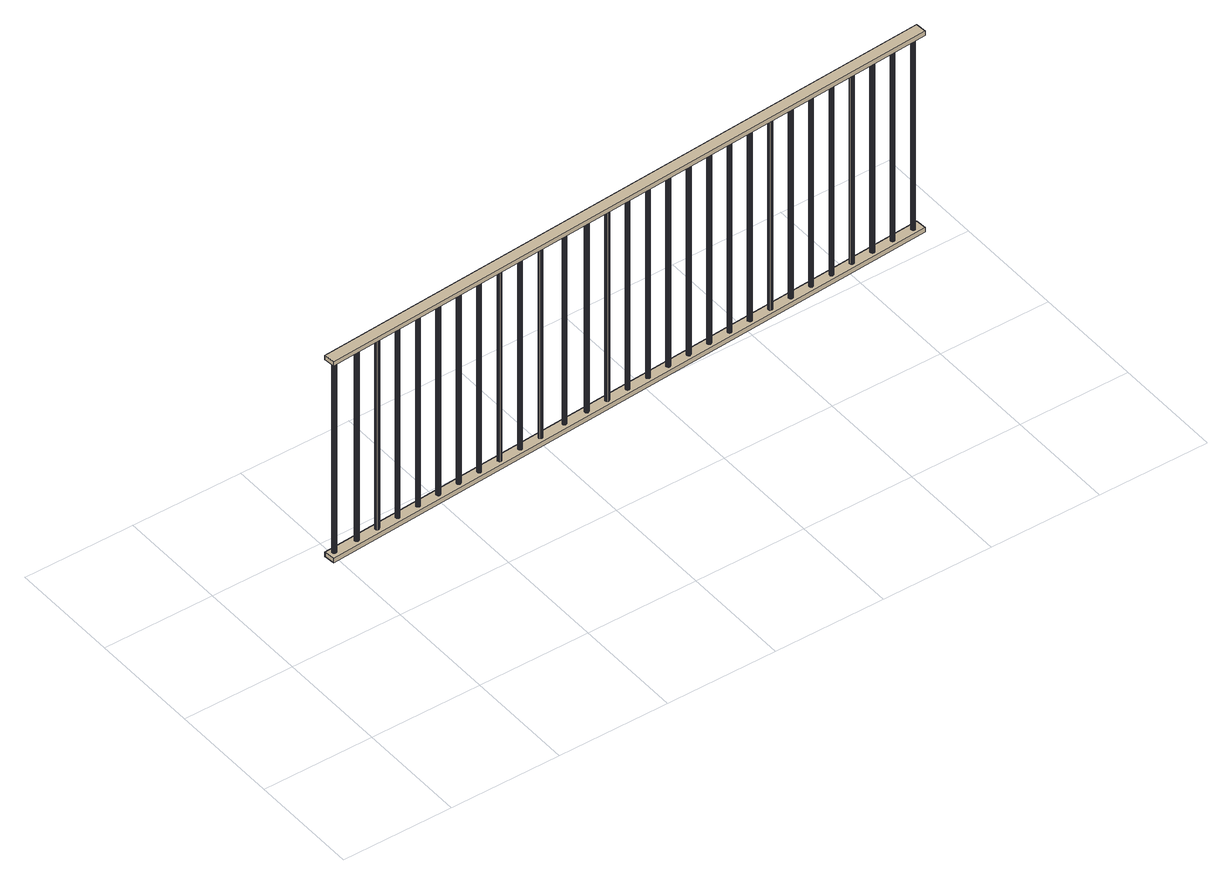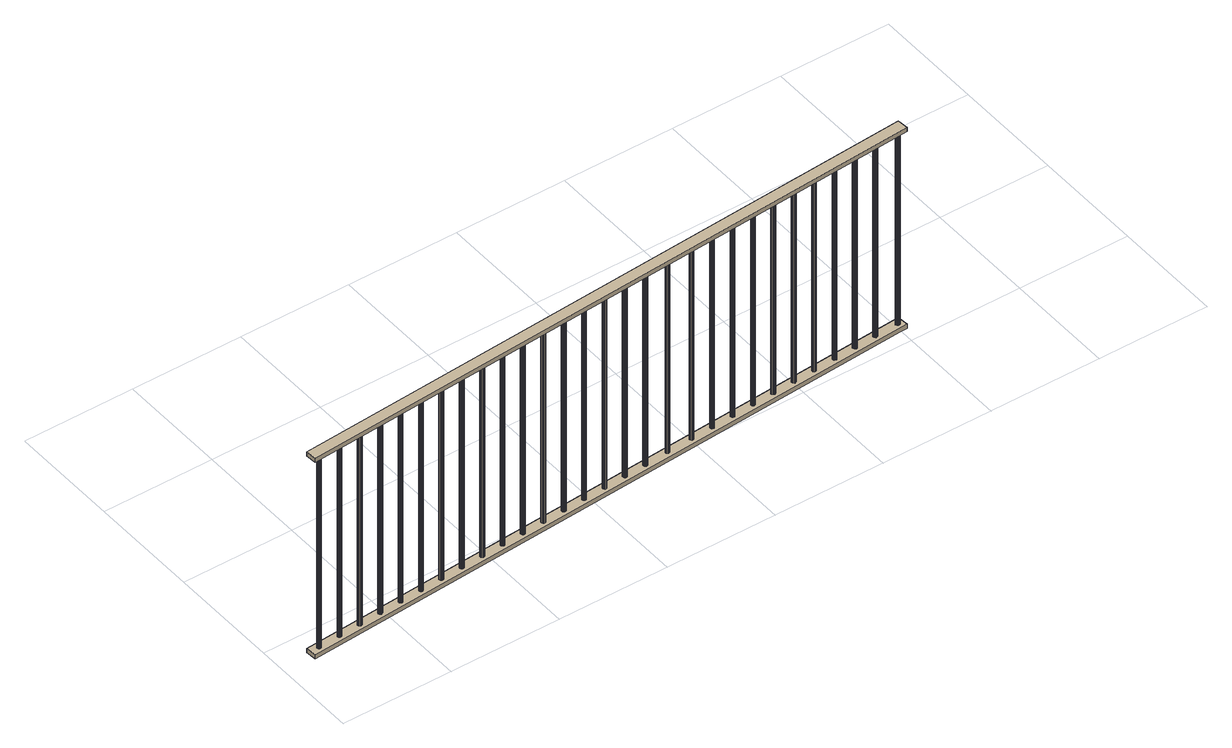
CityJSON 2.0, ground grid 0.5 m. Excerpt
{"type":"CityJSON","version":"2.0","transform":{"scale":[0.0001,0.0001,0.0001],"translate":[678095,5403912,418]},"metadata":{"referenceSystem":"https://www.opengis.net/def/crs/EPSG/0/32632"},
"CityObjects":{
"building1":{"type":"Building","attributes":{"name":"building","DataAvailable":"Sufficient","opendrive_dynamic":"false","opendrive_name":"building","opendrive_orientation":"none","opendrive_type":"BUILDING","measuredHeight":14.51},"children":["building1-1"]},
"building1-1":{"type":"BuildingInstallation","attributes":{"@cityeditor:layer":"WallSurface.LoD3","relationToConstruction":"outside"},"parents":["building1"],"geometry":[{"type":"MultiSurface","lod":"3","boundaries":[[[0,1,2,3]],[[4,5,6,7]],[[8,9,10,11]],[[12,13,14,15]],[[16,17,18,19]],[[20,21,22,23]],[[24,25,26,27]],[[28,16,19,29]],[[30,31,32,33]],[[21,34,35,22]],[[36,20,23,37]],[[38,39,40,41]],[[42,43,44,45]],[[46,47,48,49]],[[50,51,52,53]],[[31,54,55,32]],[[54,36,37,55]],[[56,57,58,59]],[[60,4,7,61]],[[62,63,64,65]],[[66,56,59,67]],[[68,66,67,69]],[[70,71,72,73]],[[74,75,76,77]],[[71,78,79,72]],[[80,81,82,83]],[[75,84,85,76]],[[86,87,88,89]],[[90,91,92,93]],[[94,95,96,97]],[[98,99,100,101]],[[95,86,89,96]],[[102,103,104,105]],[[99,106,107,100]],[[108,109,110,111]],[[112,94,97,113]],[[114,80,83,115]],[[81,108,111,82]],[[116,117,118,119]],[[78,120,121,79]],[[122,90,93,123]],[[103,124,125,104]],[[109,126,127,110]],[[128,129,130,131]],[[106,114,115,107]],[[132,133,134,135]],[[136,137,138,139]],[[84,136,139,85]],[[87,140,141,88]],[[142,143,144,145]],[[117,98,101,118]],[[120,74,77,121]],[[146,147,148,149]],[[150,112,113,151]],[[152,153,154,155]],[[91,156,157,92]],[[156,150,151,157]],[[158,159,160,161]],[[162,163,164,165,166]],[[167,168,169,170]],[[171,172,173,174]],[[153,175,176,154]],[[177,146,149,178]],[[56,57,179,180,181,182,183,184,185,186,30,31,54,36,20,21,34,187,28,16,17,188,68,66]],[[63,189,190,64]],[[143,191,192,144]],[[193,194,195,196]],[[126,197,198,127]],[[199,200,201,202]],[[203,204,205,206]],[[207,208,209,210]],[[172,142,145,173]],[[211,212,213,214]],[[197,215,216,198]],[[17,188,217,18]],[[218,219,220,221]],[[133,177,178,134]],[[215,193,196,216]],[[129,8,11,130]],[[200,132,135,201]],[[222,223,224,225]],[[226,227,228,229]],[[223,230,231,224]],[[232,233,234,235]],[[236,237,238,239]],[[230,240,241,231]],[[242,243,244,245]],[[246,247,248,249]],[[250,251,252,253]],[[254,222,225,255]],[[256,257,258,259]],[[247,260,261,248]],[[262,263,264,265]],[[266,267,268,269,270,250,251,271,272,273,274,275,276,277,278,279,280,281,282,283,284,285,286,287]],[[288,289,290,291]],[[292,293,294,295]],[[296,297,298,299]],[[300,256,259,301]],[[289,292,295,290]],[[302,303,304,305]],[[222,223,230,240,236,237,306,246,247,260,167,168,307,308,309,310,311,312,313,314,315,262,263,254]],[[316,317,318,319]],[[320,321,322,323]],[[324,325,326,327]],[[328,229,228,329,330,331,332,333,235,234,334,335,336,337,338,339,340,341,342,343,344,345,346,347]],[[275,276,348,349]],[[350,226,229,328,351]],[[352,353,354,355]],[[243,324,327,244]],[[317,320,323,318]],[[356,316,319,357]],[[321,358,359,322]],[[360,361,330,329]],[[362,363,341,340]],[[364,365,346,345]],[[358,366,367,359]],[[260,167,170,261]],[[368,369,343,342]],[[370,371,372,373]],[[374,375,376,377]],[[297,378,379,298]],[[380,381,382,336,335]],[[383,384,385,386]],[[369,387,344,343]],[[388,362,340,339]],[[389,383,386,390]],[[391,392,393,394]],[[395,396,397,398]],[[399,356,357,400]],[[384,401,402,385]],[[403,399,400,404]],[[308,309,405,406]],[[312,313,407,408]],[[307,308,406,409]],[[311,312,408,410]],[[392,411,412,393]],[[387,364,345,344]],[[413,370,373,414]],[[168,307,409,169]],[[415,403,404,416]],[[417,418,419,420]],[[421,422,423,424]],[[363,368,342,341]],[[425,426,427,428]],[[378,429,430,379]],[[315,262,265,431]],[[361,432,331,330]],[[433,434,435,436,437,438,439,440,441,442,443,444,445,446,447,448,449,450,451,452,453,454,455,456]],[[432,457,332,331]],[[237,306,458,238]],[[459,350,351,328,347]],[[457,460,333,332]],[[461,462,449,448]],[[257,288,291,258]],[[463,296,299,464]],[[263,254,255,264]],[[465,466,467,468]],[[366,389,390,367]],[[227,360,329,228]],[[309,310,469,405]],[[325,300,301,326]],[[381,470,337,336,382]],[[401,395,398,402]],[[471,472,473,474]],[[406,409,169,170,261,248,249,458,238,239,241,231,224,225,255,264,265,431,475,407,408,410,469,405]],[[427,428,372,373,414,412,393,394,397,398,402,385,386,390,367,359,322,323,318,319,357,400,404,416]],[[303,463,464,304]],[[429,242,245,430]],[[353,302,305,354]],[[476,477,478,479]],[[426,415,416,427]],[[411,413,414,412]],[[375,352,355,376]],[[396,391,394,397]],[[371,425,428,372]],[[273,274,480,481]],[[482,483,484,485,486,487,488,489,490,491,492,493,494,495,496,461,462,497,498,499,500,501,502,503]],[[420,504,505,506,507,508,423,424,509,510,511,512,513,514,515,516,517,518,519,520,521,467,468,419]],[[522,348,349,480,481,523,524,252,253,525,526,527,528,529,530,531,532,533,534,535,536,537,538,539]],[[291,258,259,301,326,327,244,245,430,379,298,299,464,304,305,354,355,376,377,478,479,294,295,290]],[[164,159,158,162,163]],[[124,122,123,125]],[[137,540,541,138]],[[51,542,543,52]],[[542,544,545,543]],[[546,547,548,549]],[[5,550,551,6]],[[552,553,554,555]],[[556,38,41,557]],[[47,546,549,48]],[[544,0,3,545]],[[25,558,559,26]],[[208,560,561,209]],[[562,563,564,565,566,567,568,569,570,571,572,573,574,575,576,577,578,579,580,581,582,583,584,585]],[[191,211,214,192]],[[43,60,61,44]],[[9,152,155,10]],[[586,587,588,589]],[[189,171,174,190]],[[558,42,45,559]],[[204,62,65,205]],[[590,591,592,593]],[[560,552,555,561]],[[594,595,596,597]],[[1,556,557,2]],[[553,203,206,554]],[[175,207,210,176]],[[550,50,53,551]],[[578,579,598,599]],[[564,565,600,601]],[[602,603,604,605]],[[577,578,599,606]],[[585,562,607,608]],[[609,610,611,612]],[[613,614,615,616]],[[582,583,617,618]],[[610,619,620,611]],[[621,594,597,622]],[[623,624,625,626]],[[627,628,629,630]],[[631,632,633,634]],[[632,635,636,633]],[[637,638,639,640]],[[562,563,641,607]],[[108,109,126,197,215,193,194,199,200,132,133,177,146,147,218,219,116,117,98,99,106,114,80,81]],[[642,643,644,645]],[[646,637,640,647]],[[648,649,650,651]],[[652,646,647,653]],[[571,572,654,655]],[[624,631,634,625]],[[656,657,658,659]],[[576,577,606,660]],[[649,652,653,650]],[[567,568,661,662]],[[584,585,608,663]],[[572,573,664,654]],[[573,574,665,664]],[[570,571,655,666]],[[628,667,668,629]],[[669,670,671,672]],[[581,582,618,673]],[[579,580,674,598]],[[580,581,673,674]],[[566,567,662,675]],[[583,584,663,617]],[[565,566,675,600]],[[667,676,677,668]],[[569,570,666,678]],[[574,575,679,665]],[[563,564,601,641]],[[568,569,678,661]],[[544,0,1,556,38,39,46,47,546,547,12,13,24,25,558,42,43,60,4,5,550,50,51,542]],[[638,680,681,639]],[[575,576,660,679]],[[682,683,684,685]],[[686,687,688,689]],[[186,30,33,690]],[[39,46,49,40]],[[691,692,693,694]],[[695,696,697,698]],[[699,586,589,700]],[[701,702,703,704]],[[13,24,27,14]],[[179,180,705,706]],[[707,708,709,710]],[[711,712,713,714]],[[715,716,717,718]],[[712,695,698,713]],[[181,182,719,720]],[[183,184,721,722]],[[683,723,724,684]],[[725,686,689,726]],[[702,699,700,703]],[[727,728,729,730]],[[185,186,690,731]],[[649,652,646,637,638,680,627,628,667,676,642,643,732,733,734,602,603,735,609,610,619,656,657,648]],[[723,736,737,724]],[[180,181,720,705]],[[696,691,694,697]],[[738,669,672,739]],[[739,672,671,740,741,742,743,626,625,634,633,636,744,622,597,596,745,746,747,748,749,750,616,615]],[[751,752,753,754]],[[635,755,744,636]],[[756,757,748,747]],[[758,711,714,759]],[[757,760,749,748]],[[692,761,762,693]],[[591,763,764,592]],[[765,766,767,768]],[[769,770,746,745]],[[771,772,773,774]],[[595,769,745,596]],[[775,758,759,776]],[[777,771,774,778]],[[772,779,780,773]],[[781,613,616,750]],[[782,783,784,785]],[[716,786,787,717]],[[788,789,741,740]],[[676,642,645,677]],[[733,734,790,791]],[[670,788,740,671]],[[792,623,626,743]],[[793,792,743,742]],[[783,794,795,784]],[[619,656,659,620]],[[734,602,605,790]],[[732,733,791,796]],[[643,732,796,644]],[[680,627,630,681]],[[789,793,742,741]],[[760,781,750,749]],[[797,765,768,798]],[[799,775,776,800]],[[735,609,612,801]],[[603,735,801,604]],[[657,648,651,658]],[[540,102,105,541]],[[219,116,119,220]],[[209,561,555,554,206,205,65,64,190,174,173,145,144,192,214,213,131,130,11,10,155,154,176,210]],[[147,218,221,148]],[[212,128,131,213]],[[194,199,202,195]],[[140,70,73,141]],[[802,803,804,805]],[[804,805,471,474]],[[614,738,739,615]],[[770,756,747,746]],[[761,777,778,762]],[[806,807,808,809]],[[786,810,811,787]],[[188,68,69,217]],[[187,28,29,812]],[[184,185,731,721]],[[687,701,704,688]],[[813,715,718,814]],[[547,12,15,548]],[[810,682,685,811]],[[736,725,726,737]],[[708,727,730,709]],[[728,813,814,729]],[[208,560,552,553,203,204,62,63,189,171,172,142,143,191,211,212,128,129,8,9,152,153,175,207]],[[57,179,706,58]],[[587,590,593,588]],[[182,183,722,719]],[[34,187,812,35]],[[779,751,754,780]],[[752,782,785,753]],[[794,797,798,795]],[[755,621,622,744]],[[763,707,710,764]],[[766,806,809,767]],[[807,799,800,808]],[[815,816,817,818]],[[819,820,821,822]],[[823,824,825,826]],[[827,828,829,830]],[[831,832,833,834]],[[832,835,836,833]],[[837,838,839,840]],[[841,842,843,844]],[[828,845,846,829]],[[838,847,848,839]],[[849,827,830,850]],[[851,852,853,854]],[[855,856,857,858]],[[847,859,860,848]],[[852,861,862,853]],[[861,863,864,862]],[[824,865,866,825]],[[867,849,850,868]],[[869,851,854,870]],[[842,815,818,843]],[[863,871,872,864]],[[873,874,875,876]],[[816,855,858,817]],[[820,841,844,821]],[[877,878,879,880]],[[881,837,840,882]],[[883,873,876,884]],[[885,886,887,888]],[[889,890,891,892]],[[893,894,895,896,897,898,899,900,901,902,903,904,905,906,907,880,879,908,909,910,911,912,913,914]],[[915,916,912,911]],[[878,917,908,879]],[[859,831,834,860]],[[918,867,868,919]],[[845,881,882,846]],[[920,889,892,921]],[[865,869,870,866]],[[874,823,826,875]],[[922,819,822,923]],[[835,922,923,836]],[[856,924,925,857]],[[924,918,919,925]],[[158,162,166,161]],[[160,159,164,165]],[[166,161,160,165]],[[926,927,905,904]],[[928,929,930,931]],[[886,932,933,887]],[[934,935,898,897]],[[916,936,913,912]],[[937,938,903,902]],[[939,940,901,900]],[[941,942,943,944,945,946,947,948,949,950,951,952,953,954,955,956,957,958,959,960,961,962,963,964]],[[965,966,893,914]],[[967,920,921,968]],[[927,969,906,905]],[[871,970,971,872]],[[972,885,888,973]],[[890,883,884,891]],[[938,926,904,903]],[[974,877,880,907]],[[929,967,968,930]],[[917,975,909,908]],[[932,928,931,933]],[[976,972,973,977]],[[970,976,977,971]],[[961,962,978,979]],[[941,942,980,981]],[[956,957,982,983]],[[984,985,986,987]],[[988,989,990,991]],[[992,993,994,995]],[[953,954,996,997]],[[960,961,979,998]],[[955,956,983,999]],[[952,953,997,1000]],[[1001,1002,1003,1004]],[[1005,1006,1007,1008]],[[975,1009,910,909]],[[1010,1011,1012,1013]],[[951,952,1000,1014]],[[1015,1016,1017,1018]],[[959,960,998,1019]],[[954,955,999,996]],[[1020,1021,1022,1023]],[[963,964,1024,1025]],[[964,941,981,1024]],[[1026,1005,1008,1027]],[[1028,939,900,899]],[[1029,1030,1031,1032,1033,1034,1035,1036,1037,1038,1039,1040,1041,1042,1043,1044,1045,1046,1047,1048,1049,1050,1051,1052]],[[1006,1053,1054,1007]],[[993,1055,1056,994]],[[1002,1057,1058,1003]],[[1059,984,987,1060]],[[1057,1061,1062,1058]],[[969,974,907,906]],[[1055,1063,1064,1056]],[[1063,988,991,1064]],[[1021,1026,1027,1022]],[[1016,1065,1066,1017]],[[1067,1068,896,895]],[[1009,915,911,910]],[[966,1069,894,893]],[[1070,1071,1072,1073,1074,1075,1076,1077,1078,1079,1080,1081,1082,1083,1084,1085,1086,1087,1088,1089,1090,1091,1092,1093]],[[989,1059,1060,990]],[[940,937,902,901]],[[1068,934,897,896]],[[935,1028,899,898]],[[1069,1067,895,894]],[[936,965,914,913]],[[1065,1020,1023,1066]],[[1053,992,995,1054]],[[1094,1095,1096,1097]],[[1098,1099,1100,1101]],[[1102,1103,1104,1105]],[[1037,1038,1106,1107]],[[1034,1035,1108,1109]],[[1110,1111,1112,1113]],[[1114,1115,1116,1117]],[[1040,1041,1118,1119]],[[1042,1043,1120,1121]],[[1099,1102,1105,1100]],[[1122,1123,1124,1125]],[[1126,1122,1125,1127]],[[1052,1029,1128,1129]],[[1130,1131,1132,1133]],[[1134,1135,1136,1137]],[[1032,1033,1138,1139]],[[946,947,1140,1141]],[[1142,1143,1144,1145]],[[1146,1147,1148,1149]],[[1041,1042,1121,1118]],[[1061,1010,1013,1062]],[[966,1069,1067,1068,934,935,1028,939,940,937,938,926,927,969,974,877,878,917,975,1009,915,916,936,965]],[[962,963,1025,978]],[[1135,1150,1151,1136]],[[942,943,1152,980]],[[958,959,1019,1153]],[[957,958,1153,982]],[[1154,1155,1156,1157]],[[948,949,1158,1159]],[[1160,1161,1162,1163]],[[950,951,1014,1164]],[[1011,1015,1018,1012]],[[947,948,1159,1140]],[[944,945,1165,1166]],[[1167,1168,1169,1170,1171,1172,1173,1174,1175,1176,1177,1178,1179,1180,1181,1182,1183,1184,1185,1186,1187,1188,1189,1190]],[[985,1001,1004,986]],[[1191,1160,1163,1192]],[[949,950,1164,1158]],[[943,944,1166,1152]],[[1123,1193,1194,1124]],[[1047,1048,1195,1196]],[[1197,1191,1192,1198]],[[1111,1142,1145,1112]],[[1155,1199,1200,1156]],[[1049,1050,1201,1202]],[[1150,1197,1198,1151]],[[945,946,1141,1165]],[[1046,1047,1196,1203]],[[1161,1204,1205,1162]],[[1199,1206,1207,1200]],[[1143,1126,1127,1144]],[[1204,1154,1157,1205]],[[1050,1051,1208,1201]],[[1048,1049,1202,1195]],[[1206,1098,1101,1207]],[[1193,1134,1137,1194]],[[1103,1110,1113,1104]],[[1035,1036,1209,1108]],[[1147,1210,1211,1148]],[[1051,1052,1129,1208]],[[1210,1212,1213,1211]],[[1039,1040,1119,1214]],[[1033,1034,1109,1138]],[[1029,1030,1215,1128]],[[1216,1114,1117,1217]],[[1031,1032,1139,1218]],[[1095,1219,1220,1096]],[[1221,1222,1223,1224]],[[1044,1045,1225,1226]],[[1131,1227,1228,1132]],[[1132,1228,1229,1230,1231,1232,1233,1234,1235,1236,1237,1217,1117,1116,1097,1096,1220,1149,1148,1211,1213,1224,1223,1133]],[[1219,1146,1149,1220]],[[1045,1046,1203,1225]],[[1030,1031,1218,1215]],[[1043,1044,1226,1120]],[[1038,1039,1214,1106]],[[1178,1179,1238,1239]],[[1240,1241,1232,1231]],[[1180,1181,1242,1243]],[[1176,1177,1244,1245]],[[1241,1246,1233,1232]],[[1247,1248,1230,1229]],[[1179,1180,1243,1238]],[[1246,1249,1234,1233]],[[1248,1240,1231,1230]],[[1184,1185,1250,1251]],[[1212,1221,1224,1213]],[[1172,1173,1252,1253]],[[1183,1184,1251,1254]],[[1036,1037,1107,1209]],[[1187,1188,1255,1256]],[[1189,1190,1257,1258]],[[1181,1182,1259,1242]],[[1260,1261,1237,1236]],[[1186,1187,1256,1262]],[[1182,1183,1254,1259]],[[1115,1094,1097,1116]],[[1185,1186,1262,1250]],[[1190,1167,1263,1257]],[[1261,1216,1217,1237]],[[1222,1130,1133,1223]],[[1085,1086,1264,1265]],[[1173,1174,1266,1252]],[[1249,1267,1235,1234]],[[1090,1091,1268,1269]],[[1079,1080,1270,1271]],[[1170,1171,1272,1273]],[[1177,1178,1239,1244]],[[1093,1070,1274,1275]],[[1070,1071,1276,1274]],[[861,863,871,970,976,972,885,886,932,928,929,967,920,889,890,883,873,874,823,824,865,869,851,852]],[[1169,1170,1273,1277]],[[1168,1169,1277,1278]],[[1188,1189,1258,1255]],[[1267,1260,1236,1235]],[[1086,1087,1279,1264]],[[1072,1073,1280,1281]],[[1227,1247,1229,1228]],[[1167,1168,1278,1263]],[[1089,1090,1269,1282]],[[1081,1082,1283,1284]],[[1088,1089,1282,1285]],[[1087,1088,1285,1279]],[[1174,1175,1286,1266]],[[1084,1085,1265,1287]],[[1092,1093,1275,1288]],[[1078,1079,1271,1289]],[[1075,1076,1290,1291]],[[1080,1081,1284,1270]],[[1171,1172,1253,1272]],[[1074,1075,1291,1292]],[[1091,1092,1288,1268]],[[1082,1083,1293,1283]],[[1175,1176,1245,1286]],[[1083,1084,1287,1293]],[[1076,1077,1294,1290]],[[1073,1074,1292,1280]],[[1077,1078,1289,1294]],[[1063,988,989,1059,984,985,1001,1002,1057,1061,1010,1011,1015,1016,1065,1020,1021,1026,1005,1006,1053,992,993,1055]],[[1071,1072,1281,1276]],[[313,314,475,407]],[[310,311,410,469]],[[314,315,431,475]],[[470,1295,338,337]],[[365,459,347,346]],[[460,232,235,333]],[[233,1296,334,234]],[[1296,380,335,334]],[[306,246,249,458]],[[282,283,534,535]],[[270,250,253,525]],[[267,268,527,528]],[[498,499,452,451]],[[276,277,522,348]],[[279,280,537,538]],[[251,271,524,252]],[[285,286,531,532]],[[274,275,349,480]],[[803,473,474,804]],[[389,383,384,401,395,396,391,392,411,413,370,371,425,426,415,403,399,356,316,317,320,321,358,366]],[[1297,1298,515,516]],[[1299,1300,513,514]],[[1301,1297,516,517]],[[281,282,535,536]],[[488,489,440,439]],[[1302,1303,518,519]],[[1304,1302,519,520]],[[466,1305,521,467]],[[1300,1306,512,513]],[[1298,1299,514,515]],[[1305,1304,520,521]],[[1303,1301,517,518]],[[491,492,443,442]],[[500,501,454,453]],[[462,497,450,449]],[[1307,1308,506,507]],[[501,502,455,454]],[[493,494,1309,445,444]],[[1310,417,420,504]],[[486,487,438,437]],[[503,482,1311,433,456]],[[1306,1312,511,512]],[[496,461,448,447]],[[494,495,446,445,1309]],[[1313,1314,509,510]],[[497,498,451,450]],[[492,493,444,443]],[[1315,1307,507,508]],[[418,465,468,419]],[[1316,1310,504,505]],[[422,1315,508,423]],[[1314,421,424,509]],[[1312,1313,510,511]],[[1308,1316,505,506]],[[489,490,441,440]],[[271,272,523,524]],[[277,278,539,522]],[[482,483,434,433,1311]],[[495,496,447,446]],[[280,281,536,537]],[[293,476,479,294]],[[269,270,525,526]],[[266,267,528,529]],[[287,266,529,530]],[[272,273,481,523]],[[499,500,453,452]],[[286,287,530,531]],[[283,284,533,534]],[[484,485,436,435]],[[490,491,442,441]],[[268,269,526,527]],[[487,488,439,438]],[[284,285,532,533]],[[477,374,377,478]],[[1295,388,339,338]],[[502,503,456,455]],[[483,484,435,434]],[[278,279,538,539]],[[485,486,437,436]],[[240,236,239,241]],[[1299,1300,1306,1312,1313,1314,421,422,1315,1307,1308,1316,1310,417,418,465,466,1305,1304,1302,1303,1301,1297,1298]],[[802,472,471,805]],[[1317,1318,1319,1320]],[[1321,1322,1323,1324]],[[1318,1325,1326,1319]],[[1327,1321,1324,1328]],[[1329,1330,1331,1332]],[[1325,1333,1334,1326]],[[1335,1336,1337,1338]],[[1336,1317,1320,1337]],[[1339,1340,1341,1342]],[[1343,1344,1345,1346]],[[1347,1335,1338,1348]],[[1349,1350,1351,1352]],[[1353,1354,1355,1356]],[[1344,1329,1332,1345]],[[1354,1339,1342,1355]],[[1357,1327,1328,1358]],[[1330,1359,1360,1331]],[[1322,1343,1346,1323]],[[1359,1361,1362,1360]],[[1350,1347,1348,1351]],[[1363,1349,1352,1364]],[[1361,1363,1364,1362]],[[1333,1353,1356,1334]],[[1340,1357,1358,1341]],[[1365,1366,1367,1368]],[[1369,1370,1371,1372]],[[1373,1374,1375,1376]],[[1377,1378,1379,1380]],[[1381,1382,1383,1384]],[[1385,1386,1387,1388]],[[1374,1377,1380,1375]],[[1389,1390,1391,1392]],[[1366,1393,1394,1367]],[[1370,1389,1392,1371]],[[1395,1396,1397,1398]],[[1390,1399,1400,1391]],[[1401,1402,1403,1404]],[[1405,1401,1404,1406]],[[1407,1395,1398,1408]],[[1396,1369,1372,1397]],[[1402,1365,1368,1403]],[[1399,1373,1376,1400]],[[1378,1405,1406,1379]],[[1382,1407,1408,1383]],[[1409,1381,1384,1410]],[[1386,1411,1412,1387]],[[1393,1385,1388,1394]],[[1411,1409,1410,1412]]]}]}
},
"vertices":[
[21230,10250,7530],[21240,10230,7530],[21240,10230,17020],[21230,10250,17020],[21310,10360,7530],[21290,10360,7530],[21290,10360,17020],[21310,10360,17020],[23320,10330,7530],[23340,10340,7530],[23340,10340,17100],[23320,10330,17100],[21390,10240,7530],[21400,10260,7530],[21400,10260,17020],[21390,10240,17020],[18290,10140,7530],[18270,10130,7530],[18270,10130,17020],[18290,10140,17020],[18390,10110,7530],[18380,10130,7530],[18380,10130,17020],[18390,10110,17020],[21400,10280,7530],[21400,10310,7530],[21400,10310,17020],[21400,10280,17020],[18320,10150,7530],[18320,10150,17020],[18400,10020,7530],[18410,10040,7530],[18410,10040,17020],[18400,10020,17020],[18360,10140,7530],[18360,10140,17020],[18400,10090,7530],[18400,10090,17020],[21280,10200,7530],[21300,10190,7530],[21300,10190,17020],[21280,10200,17020],[21370,10340,7530],[21350,10360,7530],[21350,10360,17020],[21370,10340,17020],[21320,10190,7530],[21340,10190,7530],[21340,10190,17020],[21320,10190,17020],[21250,10330,7530],[21230,10310,7530],[21230,10310,17020],[21250,10330,17020],[18410,10070,7530],[18410,10070,17020],[18230,10050,7530],[18240,10030,7530],[18240,10030,17020],[18230,10050,17020],[21330,10360,7530],[21330,10360,17020],[23300,10510,7530],[23280,10500,7530],[23280,10500,17100],[23300,10510,17100],[18240,10080,7530],[18240,10080,17020],[18240,10100,7530],[18240,10100,17020],[17240,10010,7530],[17240,9980,7530],[17240,9980,17020],[17240,10010,17020],[17270,9920,7530],[17290,9910,7530],[17290,9910,17020],[17270,9920,17020],[17240,9960,7530],[17240,9960,17020],[22390,10310,7530],[22400,10330,7530],[22400,10330,17020],[22390,10310,17020],[17310,9900,7530],[17310,9900,17020],[17270,10060,7530],[17260,10050,7530],[17260,10050,17020],[17270,10060,17020],[17410,10020,7530],[17400,10040,7530],[17400,10040,17020],[17410,10020,17020],[17320,10080,7530],[17300,10070,7530],[17300,10070,17020],[17320,10080,17020],[22320,10260,7530],[22340,10270,7530],[22340,10270,17020],[22320,10260,17020],[17390,9930,7530],[17400,9950,7530],[17400,9950,17020],[17390,9930,17020],[22360,10280,7530],[22360,10280,17020],[22400,10350,7530],[22390,10380,7530],[22390,10380,17020],[22400,10350,17020],[17340,10080,7530],[17340,10080,17020],[22380,10290,7530],[22380,10290,17020],[22270,10270,7530],[22290,10260,7530],[22290,10260,17020],[22270,10270,17020],[17250,9940,7530],[17250,9940,17020],[17410,10000,7530],[17410,10000,17020],[17410,9970,7530],[17410,9970,17020],[22380,10400,7530],[22380,10400,17020],[23270,10340,7530],[23290,10330,7530],[23290,10330,17100],[23270,10340,17100],[22240,10410,7530],[22230,10390,7530],[22230,10390,17020],[22240,10410,17020],[17330,9900,7530],[17350,9910,7530],[17350,9910,17020],[17330,9900,17020],[17250,10030,7530],[17250,10030,17020],[23220,10440,7530],[23220,10410,7530],[23220,10410,17100],[23220,10440,17100],[22220,10340,7530],[22230,10320,7530],[22230,10320,17020],[22220,10340,17020],[17360,10070,7530],[17360,10070,17020],[23360,10350,7530],[23380,10360,7530],[23380,10360,17100],[23360,10350,17100],[17380,10060,7530],[17380,10060,17020],[4760,8840,7340],[33690,10920,7340],[33690,10920,7550],[4760,8840,7550],[4720,9330,7340],[5060,9360,7340],[33650,11410,7340],[33650,11410,7550],[4720,9330,7550],[32210,11100,7530],[32200,11080,7530],[32200,11080,17020],[32210,11100,17020],[23240,10480,7530],[23230,10460,7530],[23230,10460,17100],[23240,10480,17100],[23390,10380,7530],[23390,10380,17100],[22220,10360,7530],[22220,10360,17020],[18250,10010,7530],[18260,9990,7530],[18280,9980,7530],[18300,9970,7530],[18330,9970,7530],[18350,9980,7530],[18370,9990,7530],[18390,10000,7530],[18340,10150,7530],[18260,10120,7530],[23260,10490,7530],[23260,10490,17100],[23230,10390,7530],[23230,10390,17100],[22330,10430,7530],[22300,10440,7530],[22300,10440,17020],[22330,10430,17020],[22370,10410,7530],[22370,10410,17020],[22280,10430,7530],[22260,10420,7530],[22260,10420,17020],[22280,10430,17020],[23350,10500,7530],[23330,10510,7530],[23330,10510,17100],[23350,10500,17100],[23400,10400,7530],[23400,10430,7530],[23400,10430,17100],[23400,10400,17100],[23240,10370,7530],[23250,10350,7530],[23250,10350,17100],[23240,10370,17100],[22350,10430,7530],[22350,10430,17020],[18260,10120,17020],[22240,10300,7530],[22250,10280,7530],[22250,10280,17020],[22240,10300,17020],[32370,11070,7530],[32370,11090,7530],[32370,11090,17020],[32370,11070,17020],[33200,11110,7530],[33210,11090,7530],[33210,11090,17090],[33200,11110,17090],[32360,11110,7530],[32360,11110,17020],[33330,11060,7530],[33350,11080,7530],[33350,11080,17090],[33330,11060,17090],[32320,11140,7530],[32300,11150,7530],[32300,11150,17020],[32320,11140,17020],[32340,11130,7530],[32340,11130,17020],[31280,11080,7530],[31260,11080,7530],[31260,11080,17020],[31280,11080,17020],[32260,11150,7530],[32240,11140,7530],[32240,11140,17020],[32260,11150,17020],[28280,10690,7530],[28300,10690,7530],[28300,10690,17020],[28280,10690,17020],[32370,11050,7530],[32370,11050,17020],[31200,11010,7530],[31200,10990,7530],[31200,10990,17020],[31200,11010,17020],[32220,11120,7530],[32220,11120,17020],[32350,11010,7530],[32360,11030,7530],[32360,11030,17020],[32350,11010,17020],[28210,10770,7530],[28210,10750,7530],[28220,10730,7530],[28240,10710,7530],[28260,10700,7530],[28320,10700,7530],[28350,10710,7530],[28360,10720,7530],[28370,10740,7530],[28380,10760,7530],[28380,10780,7530],[28380,10810,7530],[28370,10830,7530],[28350,10840,7530],[28330,10860,7530],[28310,10860,7530],[28290,10870,7530],[28270,10860,7530],[28250,10850,7530],[28230,10840,7530],[28220,10820,7530],[28210,10800,7530],[31210,10960,7530],[31220,10940,7530],[31220,10940,17020],[31210,10960,17020],[31230,10930,7530],[31250,10910,7530],[31250,10910,17020],[31230,10930,17020],[31360,11040,7530],[31350,11060,7530],[31350,11060,17020],[31360,11040,17020],[31210,11030,7530],[31210,11030,17020],[31370,10980,7530],[31380,11000,7530],[31380,11000,17020],[31370,10980,17020],[32280,11150,7530],[32200,11060,7530],[32200,11040,7530],[32210,11020,7530],[32230,11000,7530],[32250,10990,7530],[32270,10980,7530],[32290,10980,7530],[32310,10980,7530],[32330,10990,7530],[27290,10790,7530],[27270,10790,7530],[27270,10790,17020],[27290,10790,17020],[27250,10780,7530],[27230,10760,7530],[27230,10760,17020],[27250,10780,17020],[31240,11070,7530],[31220,11050,7530],[31220,11050,17020],[31240,11070,17020],[33200,11130,17090],[33230,11070,17090],[33240,11060,17090],[33270,11050,17090],[33290,11050,17090],[33310,11050,17090],[33360,11100,17090],[33370,11120,17090],[33370,11140,17090],[33370,11170,17090],[33360,11190,17090],[33340,11200,17090],[33320,11220,17090],[33300,11220,17090],[33280,11220,17090],[33250,11220,17090],[33230,11210,17090],[33220,11190,17090],[33200,11180,17090],[33200,11150,17090],[28380,10780,17020],[28380,10760,17020],[33200,11130,7530],[33200,11130,17020],[31350,10940,7530],[31370,10960,7530],[31370,10960,17020],[31350,10940,17020],[27320,10790,7530],[27320,10790,17020],[27220,10750,7530],[27220,10750,17020],[33230,11070,7530],[33240,11060,7530],[33320,11220,7530],[33300,11220,7530],[33220,11190,7530],[33200,11180,7530],[27210,10720,7530],[27210,10720,17020],[33280,11220,7530],[33250,11220,7530],[27380,10670,7530],[27380,10690,7530],[27380,10690,17020],[27380,10670,17020],[31320,10910,7530],[31340,10920,7530],[31340,10920,17020],[31320,10910,17020],[31330,11070,7530],[31330,11070,17020],[33370,11120,7530],[33370,11140,7530],[33370,11140,17020],[27220,10680,7530],[27230,10660,7530],[27230,10660,17020],[27220,10680,17020],[33230,11210,7530],[33340,11200,7530],[27210,10700,7530],[27210,10700,17020],[27300,10620,7530],[27330,10620,7530],[27330,10620,17020],[27300,10620,17020],[27260,10630,7530],[27280,10620,7530],[27280,10620,17020],[27260,10630,17020],[27340,10790,7530],[27340,10790,17020],[27240,10640,7530],[27240,10640,17020],[27360,10770,7530],[27360,10770,17020],[32210,11020,17020],[32200,11040,17020],[32290,10980,17020],[32270,10980,17020],[32200,11060,17020],[32250,10990,17020],[27350,10630,7530],[27350,10630,17020],[27360,10650,7530],[27360,10650,17020],[27370,10760,7530],[27370,10760,17020],[29210,10820,7530],[29220,10800,7530],[29220,10800,17020],[29210,10820,17020],[29290,10940,7530],[29260,10930,7530],[29260,10930,17020],[29290,10940,17020],[27390,10710,7530],[27380,10740,7530],[27380,10740,17020],[27390,10710,17020],[31300,11080,7530],[31300,11080,17020],[32330,10990,17020],[33270,11050,7530],[30380,10930,17100],[30370,10950,17100],[30360,10970,17100],[30350,10990,17100],[30330,11000,17100],[30310,11010,17100],[30280,11010,17100],[30260,11000,17100],[30240,10990,17100],[30220,10980,17100],[30210,10960,17100],[30200,10940,17100],[30200,10920,17100],[30210,10890,17100],[30220,10870,17100],[30230,10860,17100],[30250,10840,17100],[30270,10840,17100],[30300,10830,17100],[30320,10840,17100],[30340,10850,17100],[30360,10860,17100],[30370,10880,17100],[30380,10910,17100],[33290,11050,7530],[32280,11150,17020],[33200,11150,7530],[33310,11050,7530],[30230,10860,7530],[30250,10840,7530],[31370,11020,7530],[31370,11020,17020],[29240,10780,7530],[29250,10770,7530],[29250,10770,17020],[29240,10780,17020],[32230,11000,17020],[33370,11170,7530],[33690,10920,17230],[33690,10920,17020],[33650,11410,17020],[33650,11410,17230],[32310,10980,17020],[31270,10910,7530],[31290,10910,7530],[31290,10910,17020],[31270,10910,17020],[28370,10740,17020],[28360,10720,17020],[30380,10930,7530],[30370,10950,7530],[30360,10970,7530],[30350,10990,7530],[30330,11000,7530],[30310,11010,7530],[30280,11010,7530],[30260,11000,7530],[30240,10990,7530],[30220,10980,7530],[30210,10960,7530],[30200,10940,7530],[30200,10920,7530],[30210,10890,7530],[30220,10870,7530],[30270,10840,7530],[30300,10830,7530],[30320,10840,7530],[30340,10850,7530],[30360,10860,7530],[30370,10880,7530],[30380,10910,7530],[29210,10840,17020],[29210,10870,17020],[29210,10890,17020],[29230,10910,17020],[29240,10920,17020],[29310,10940,17020],[29330,10930,17020],[29350,10920,17020],[29370,10900,17020],[29380,10880,17020],[29380,10860,17020],[29380,10830,17020],[29370,10810,17020],[29360,10790,17020],[29340,10780,17020],[29320,10770,17020],[29300,10760,17020],[29280,10760,17020],[28380,10810,17020],[28350,10710,17020],[28320,10700,17020],[28260,10700,17020],[28240,10710,17020],[28220,10730,17020],[28210,10750,17020],[28210,10770,17020],[28210,10800,17020],[28220,10820,17020],[28230,10840,17020],[28250,10850,17020],[28270,10860,17020],[28290,10870,17020],[28310,10860,17020],[28330,10860,17020],[28350,10840,17020],[28370,10830,17020],[17370,9920,7530],[17370,9920,17020],[21230,10290,7530],[21230,10290,17020],[21230,10270,7530],[21230,10270,17020],[21360,10200,7530],[21380,10220,7530],[21380,10220,17020],[21360,10200,17020],[21260,10350,7530],[21260,10350,17020],[23380,10470,7530],[23370,10490,7530],[23370,10490,17100],[23380,10470,17100],[21260,10210,7530],[21260,10210,17020],[21390,10330,7530],[21390,10330,17020],[23390,10450,7530],[23390,10450,17100],[19230,10130,7530],[19240,10100,7530],[19250,10080,7530],[19260,10070,7530],[19280,10050,7530],[19300,10050,7530],[19330,10050,7530],[19350,10050,7530],[19370,10060,7530],[19390,10080,7530],[19400,10090,7530],[19410,10120,7530],[19410,10140,7530],[19400,10160,7530],[19390,10180,7530],[19380,10200,7530],[19360,10210,7530],[19340,10220,7530],[19310,10220,7530],[19290,10220,7530],[19270,10210,7530],[19250,10190,7530],[19240,10170,7530],[19230,10150,7530],[24270,10410,7530],[24290,10410,7530],[24290,10410,17020],[24270,10410,17020],[24310,10400,7530],[24330,10410,7530],[24330,10410,17020],[24310,10400,17020],[26370,10680,7530],[26360,10700,7530],[26360,10700,17090],[26370,10680,17090],[19340,10220,17020],[19360,10210,17020],[19260,10070,17020],[19250,10080,17020],[25250,10500,7530],[25270,10480,7530],[25270,10480,17020],[25250,10500,17020],[19380,10200,17020],[19230,10130,17020],[19230,10150,17020],[25310,10480,7530],[25330,10480,7530],[25330,10480,17020],[25310,10480,17020],[26220,10670,7530],[26210,10650,7530],[26210,10650,17090],[26220,10670,17090],[19250,10190,17020],[19270,10210,17020],[25350,10490,7530],[25350,10490,17020],[26380,10660,7530],[26380,10660,17090],[26330,10550,7530],[26350,10560,7530],[26350,10560,17090],[26330,10550,17090],[25300,10650,7530],[25270,10650,7530],[25270,10650,17020],[25300,10650,17020],[26370,10580,7530],[26380,10600,7530],[26380,10600,17090],[26370,10580,17090],[26390,10620,7530],[26390,10620,17090],[25360,10630,7530],[25340,10640,7530],[25340,10640,17020],[25360,10630,17020],[19240,10100,17020],[25220,10600,7530],[25220,10580,7530],[25220,10580,17020],[25220,10600,17020],[25380,10610,7530],[25380,10610,17020],[25390,10550,7530],[25390,10570,7530],[25390,10570,17020],[25390,10550,17020],[25390,10590,7530],[25390,10590,17020],[19400,10090,17020],[19390,10080,17020],[25370,10510,7530],[25380,10520,7530],[25380,10520,17020],[25370,10510,17020],[19390,10180,17020],[19330,10050,17020],[19300,10050,17020],[19240,10170,17020],[19410,10120,17020],[19410,10140,17020],[19370,10060,17020],[25250,10640,7530],[25250,10640,17020],[26220,10610,7530],[26230,10590,7530],[26230,10590,17090],[26220,10610,17090],[19290,10220,17020],[19310,10220,17020],[19280,10050,17020],[25240,10620,7530],[25240,10620,17020],[19350,10050,17020],[19400,10160,17020],[25320,10650,7530],[25320,10650,17020],[24300,10580,7530],[24280,10570,7530],[24280,10570,17020],[24300,10580,17020],[24220,10510,7530],[24220,10490,7530],[24220,10490,17020],[24220,10510,17020],[18390,10000,17020],[20250,10260,7530],[20240,10240,7530],[20240,10240,17020],[20250,10260,17020],[20290,10290,7530],[20270,10280,7530],[20270,10280,17020],[20290,10290,17020],[24250,10430,7530],[24250,10430,17020],[24220,10460,7530],[24230,10440,7530],[24230,10440,17020],[24220,10460,17020],[18260,9990,17020],[18250,10010,17020],[24370,10430,7530],[24390,10450,7530],[24390,10450,17020],[24370,10430,17020],[20330,10290,7530],[20310,10290,7530],[20310,10290,17020],[20330,10290,17020],[24380,10540,7530],[24360,10560,7530],[24360,10560,17020],[24380,10540,17020],[18300,9970,17020],[18280,9980,17020],[18350,9980,17020],[18330,9970,17020],[24260,10560,7530],[24260,10560,17020],[24230,10530,7530],[24230,10530,17020],[24390,10470,7530],[24390,10500,7530],[24390,10500,17020],[24390,10470,17020],[18370,9990,17020],[25220,10560,7530],[25220,10530,7530],[25230,10510,7530],[25290,10480,7530],[24240,10550,7530],[24240,10550,17020],[26210,10630,7530],[26210,10630,17090],[26240,10570,17090],[26260,10560,17090],[26280,10550,17090],[26310,10550,17090],[26390,10640,17090],[26340,10710,17090],[26320,10720,17090],[26290,10720,17090],[26270,10720,17090],[26250,10710,17090],[26230,10690,17090],[20280,10130,7530],[20300,10120,7530],[20300,10120,17020],[20280,10130,17020],[26390,10640,7530],[26290,10720,7530],[26270,10720,7530],[20350,10280,7530],[20350,10280,17020],[26250,10710,7530],[20230,10220,7530],[20230,10220,17020],[24360,10420,7530],[24360,10420,17020],[20400,10170,7530],[20400,10190,7530],[20400,10190,17020],[20400,10170,17020],[26340,10710,7530],[26320,10720,7530],[20230,10180,7530],[20240,10160,7530],[20240,10160,17020],[20230,10180,17020],[20370,10270,7530],[20370,10270,17020],[20230,10200,7530],[20230,10200,17020],[20260,10140,7530],[20260,10140,17020],[26230,10690,7530],[20320,10120,7530],[20350,10120,7530],[20350,10120,17020],[20320,10120,17020],[24340,10570,7530],[24340,10570,17020],[26240,10570,7530],[26260,10560,7530],[25230,10510,17020],[25220,10530,17020],[26310,10550,7530],[26280,10550,7530],[20370,10130,7530],[20370,10130,17020],[25220,10560,17020],[20380,10150,7530],[20380,10150,17020],[20390,10250,7530],[20390,10250,17020],[25290,10480,17020],[4760,8840,17020],[4720,9330,17020],[4720,9330,17230],[4760,8840,17230],[20400,10210,7530],[20400,10230,7530],[20400,10230,17020],[20400,10210,17020],[24320,10580,7530],[24320,10580,17020],[18340,10150,17020],[24390,10520,7530],[24390,10520,17020],[6170,9160,7530],[6170,9190,7530],[6170,9190,17020],[6170,9160,17020],[6110,9100,7530],[6130,9110,7530],[6130,9110,17020],[6110,9100,17020],[11070,9450,7530],[11100,9460,7530],[11100,9460,17020],[11070,9450,17020],[6050,9260,7530],[6030,9250,7530],[6030,9250,17020],[6050,9260,17020],[6020,9110,7530],[6040,9100,7530],[6040,9100,17020],[6020,9110,17020],[6060,9090,7530],[6060,9090,17020],[5990,9200,7530],[5990,9170,7530],[5990,9170,17020],[5990,9200,17020],[6150,9120,7530],[6160,9140,7530],[6160,9140,17020],[6150,9120,17020],[6010,9240,7530],[6010,9240,17020],[6000,9150,7530],[6000,9150,17020],[6070,9270,7530],[6070,9270,17020],[11150,9500,7530],[11150,9520,7530],[11150,9520,17020],[11150,9500,17020],[6160,9210,7530],[6150,9230,7530],[6150,9230,17020],[6160,9210,17020],[6010,9130,7530],[6010,9130,17020],[11150,9550,7530],[11150,9550,17020],[11150,9570,7530],[11150,9570,17020],[11120,9470,7530],[11120,9470,17020],[6100,9270,7530],[6100,9270,17020],[11130,9480,7530],[11130,9480,17020],[11140,9590,7530],[11140,9590,17020],[11030,9460,7530],[11050,9450,7530],[11050,9450,17020],[11030,9460,17020],[12010,9540,7530],[12030,9530,7530],[12030,9530,17100],[12010,9540,17100],[6000,9220,7530],[6000,9220,17020],[11010,9470,7530],[11010,9470,17020],[11060,9630,7530],[11040,9620,7530],[11040,9620,17020],[11060,9630,17020],[10980,9510,7530],[10990,9490,7530],[10990,9490,17020],[10980,9510,17020],[12150,9620,17100],[12150,9640,17100],[12140,9660,17100],[12120,9680,17100],[12100,9690,17100],[12080,9700,17100],[12060,9700,17100],[12040,9690,17100],[12020,9680,17100],[12000,9670,17100],[11990,9650,17100],[11980,9630,17100],[11980,9610,17100],[11980,9580,17100],[11990,9560,17100],[12050,9530,17100],[12070,9520,17100],[12090,9530,17100],[12110,9540,17100],[12130,9550,17100],[12140,9570,17100],[12150,9590,17100],[12110,9540,7530],[12130,9550,7530],[12050,9530,7530],[6120,9260,7530],[6120,9260,17020],[10980,9530,7530],[10980,9530,17020],[6090,9090,7530],[6090,9090,17020],[6140,9250,7530],[6140,9250,17020],[11980,9630,7530],[11980,9610,7530],[11000,9600,7530],[10990,9580,7530],[10990,9580,17020],[11000,9600,17020],[11020,9610,7530],[11020,9610,17020],[12100,9690,7530],[12080,9700,7530],[12140,9570,7530],[12000,9670,7530],[11990,9650,7530],[12040,9690,7530],[12020,9680,7530],[6990,9250,7530],[6990,9220,7530],[7000,9200,7530],[7020,9190,7530],[7040,9170,7530],[7060,9170,7530],[7080,9170,7530],[7110,9170,7530],[7130,9180,7530],[7140,9200,7530],[7160,9210,7530],[7160,9240,7530],[7170,9260,7530],[7160,9280,7530],[7150,9300,7530],[7140,9320,7530],[7120,9330,7530],[7090,9340,7530],[7070,9340,7530],[7050,9340,7530],[7030,9330,7530],[7010,9310,7530],[7000,9290,7530],[6990,9270,7530],[12150,9590,7530],[12150,9620,7530],[10980,9560,7530],[10980,9560,17020],[11980,9580,7530],[11120,9610,7530],[11120,9610,17020],[11080,9630,7530],[11080,9630,17020],[11990,9560,7530],[12070,9520,7530],[11110,9620,7530],[11110,9620,17020],[7010,9310,17020],[7030,9330,17020],[6990,9220,17020],[6990,9250,17020],[7120,9330,17020],[7140,9320,17020],[10030,9390,7530],[10050,9380,7530],[10050,9380,17020],[10030,9390,17020],[9990,9440,7530],[10000,9420,7530],[10000,9420,17020],[9990,9440,17020],[10000,9530,7530],[9990,9510,7530],[9990,9510,17020],[10000,9530,17020],[7160,9280,17020],[7170,9260,17020],[7050,9340,17020],[7150,9300,17020],[7160,9240,17020],[10080,9380,7530],[10100,9380,7530],[10100,9380,17020],[10080,9380,17020],[10060,9560,7530],[10040,9550,7530],[10040,9550,17020],[10060,9560,17020],[12090,9530,7530],[10150,9430,7530],[10160,9450,7530],[10160,9450,17020],[10150,9430,17020],[7160,9210,17020],[10160,9470,7530],[10150,9500,7530],[10150,9500,17020],[10160,9470,17020],[7070,9340,17020],[10130,9530,7530],[10110,9550,7530],[10110,9550,17020],[10130,9530,17020],[6990,9270,17020],[7000,9290,17020],[10090,9550,7530],[10090,9550,17020],[12060,9700,7530],[8980,9390,7530],[8990,9370,7530],[9000,9350,7530],[9010,9330,7530],[9030,9320,7530],[9060,9310,7530],[9080,9310,7530],[9100,9310,7530],[9120,9320,7530],[9140,9340,7530],[9150,9360,7530],[9160,9380,7530],[9160,9400,7530],[9160,9420,7530],[9150,9450,7530],[9130,9460,7530],[9110,9480,7530],[9090,9480,7530],[9070,9480,7530],[9040,9480,7530],[9020,9470,7530],[9010,9450,7530],[8990,9430,7530],[8990,9410,7530],[10020,9540,7530],[10020,9540,17020],[9980,9480,7530],[9980,9480,17020],[10120,9400,7530],[10120,9400,17020],[10010,9400,7530],[10010,9400,17020],[10140,9410,7530],[10140,9410,17020],[9980,9460,7530],[9980,9460,17020],[10140,9520,7530],[10140,9520,17020],[12140,9660,7530],[12120,9680,7530],[12150,9640,7530],[7990,9320,7530],[7990,9300,7530],[8000,9280,7530],[8020,9260,7530],[8040,9250,7530],[8060,9240,7530],[8080,9240,7530],[8100,9240,7530],[8120,9250,7530],[8140,9270,7530],[8150,9290,7530],[8160,9310,7530],[8160,9330,7530],[8160,9350,7530],[8150,9370,7530],[8130,9390,7530],[8110,9400,7530],[8090,9410,7530],[8070,9410,7530],[8050,9410,7530],[8030,9400,7530],[8010,9380,7530],[8000,9360,7530],[7990,9340,7530],[15130,9880,7530],[15110,9890,7530],[15110,9890,17090],[15130,9880,17090],[13020,9600,7530],[13050,9600,7530],[13050,9600,17020],[13020,9600,17020],[13070,9600,7530],[13090,9600,7530],[13090,9600,17020],[13070,9600,17020],[9140,9340,17020],[9120,9320,17020],[9080,9310,17020],[9060,9310,17020],[13110,9610,7530],[13130,9630,7530],[13130,9630,17020],[13110,9610,17020],[15140,9830,7530],[15140,9860,7530],[15140,9860,17090],[15140,9830,17090],[9160,9400,17020],[9160,9380,17020],[9150,9450,17020],[9160,9420,17020],[13150,9710,7530],[13130,9730,7530],[13130,9730,17020],[13150,9710,17020],[13150,9690,7530],[13150,9690,17020],[8980,9390,17020],[8990,9410,17020],[14970,9840,7530],[14970,9820,7530],[14970,9820,17090],[14970,9840,17090],[13100,9760,7530],[13080,9770,7530],[13080,9770,17020],[13100,9760,17020],[9030,9320,17020],[9010,9330,17020],[7080,9170,17020],[7060,9170,17020],[13140,9640,7530],[13150,9670,7530],[13150,9670,17020],[13140,9640,17020],[15070,9910,7530],[15050,9910,7530],[15050,9910,17090],[15070,9910,17090],[13060,9770,7530],[13060,9770,17020],[7000,9200,17020],[7090,9340,17020],[12970,9680,7530],[12980,9650,7530],[12980,9650,17020],[12970,9680,17020],[7130,9180,17020],[7110,9170,17020],[13000,9740,7530],[12980,9720,7530],[12980,9720,17020],[13000,9740,17020],[7140,9200,17020],[7040,9170,17020],[7020,9190,17020],[14150,9760,7530],[14140,9780,7530],[14130,9800,7530],[14120,9820,7530],[14100,9830,7530],[14080,9840,7530],[14050,9840,7530],[14030,9840,7530],[14010,9830,7530],[13990,9810,7530],[13980,9790,7530],[13970,9770,7530],[13970,9750,7530],[13980,9730,7530],[13990,9710,7530],[14000,9690,7530],[14020,9680,7530],[14040,9670,7530],[14070,9670,7530],[14090,9670,7530],[14110,9680,7530],[14130,9700,7530],[14140,9720,7530],[14150,9740,7530],[13010,9760,7530],[13010,9760,17020],[13120,9750,7530],[13120,9750,17020],[9040,9480,17020],[9070,9480,17020],[13030,9770,7530],[13030,9770,17020],[12990,9630,7530],[12990,9630,17020],[9010,9450,17020],[9020,9470,17020],[9090,9480,17020],[12980,9700,7530],[12980,9700,17020],[13000,9620,7530],[13000,9620,17020],[8990,9430,17020],[9100,9310,17020],[15030,9910,7530],[15030,9910,17090],[15010,9900,7530],[15010,9900,17090],[9150,9360,17020],[8990,9370,17020],[15140,9810,7530],[15140,9810,17090],[9000,9350,17020],[15100,9910,7530],[15100,9910,17090],[14990,9880,7530],[14980,9860,7530],[14980,9860,17090],[14990,9880,17090],[9110,9480,17020],[9130,9460,17020],[14970,9800,7530],[14970,9800,17090],[14980,9780,17090],[15000,9760,17090],[15020,9750,17090],[15040,9740,17090],[15060,9740,17090],[15090,9740,17090],[15110,9750,17090],[15120,9770,17090],[15140,9790,17090],[13970,9750,17020],[13970,9770,17020],[15020,9750,7530],[15040,9740,7530],[13990,9710,17020],[13980,9730,17020],[13980,9790,17020],[13990,9810,17020],[15060,9740,7530],[14980,9780,7530],[15000,9760,7530],[15090,9740,7530],[14070,9670,17020],[14040,9670,17020],[14050,9840,17020],[14080,9840,17020],[14020,9680,17020],[14130,9700,17020],[14110,9680,17020],[14150,9740,17020],[14140,9720,17020],[14000,9690,17020],[15120,9770,7530],[15140,9790,7530],[14090,9670,17020],[14150,9760,17020],[8110,9400,17020],[8130,9390,17020],[14030,9840,17020],[15110,9750,7530],[8010,9380,17020],[8030,9400,17020],[8150,9290,17020],[8140,9270,17020],[14100,9830,17020],[14120,9820,17020],[7990,9320,17020],[7990,9340,17020],[7990,9300,17020],[14130,9800,17020],[14140,9780,17020],[8090,9410,17020],[8020,9260,17020],[8000,9280,17020],[8050,9410,17020],[8160,9330,17020],[8160,9310,17020],[8070,9410,17020],[14010,9830,17020],[8150,9370,17020],[8000,9360,17020],[8120,9250,17020],[8080,9240,17020],[8060,9240,17020],[8040,9250,17020],[8160,9350,17020],[8100,9240,17020],[33360,11190,7530],[33360,11100,7530],[29370,10810,7530],[29380,10830,7530],[29380,10860,7530],[29380,10880,7530],[29360,10790,7530],[29320,10770,7530],[29340,10780,7530],[29300,10760,7530],[29280,10760,7530],[29370,10900,7530],[29230,10910,7530],[29210,10890,7530],[30200,10920,17020],[29210,10840,7530],[30380,10930,17020],[29350,10920,7530],[29330,10930,7530],[29310,10940,7530],[29240,10920,7530],[29210,10870,7530],[4980,9040,7530],[5000,9040,7530],[5000,9040,17020],[4980,9040,17020],[5050,9190,7530],[5030,9210,7530],[5030,9210,17020],[5050,9190,17020],[5030,9040,7530],[5030,9040,17020],[5070,9180,7530],[5070,9180,17020],[4970,9210,7530],[4950,9200,7530],[4950,9200,17020],[4970,9210,17020],[5050,9050,7530],[5050,9050,17020],[4940,9060,7530],[4960,9050,7530],[4960,9050,17020],[4940,9060,17020],[5080,9110,7530],[5080,9130,7530],[5080,9130,17020],[5080,9110,17020],[5010,9210,7530],[4990,9210,7530],[4990,9210,17020],[5010,9210,17020],[4920,9080,7530],[4920,9080,17020],[4910,9120,7530],[4910,9100,7530],[4910,9100,17020],[4910,9120,17020],[5060,9070,7530],[5080,9090,7530],[5080,9090,17020],[5060,9070,17020],[5080,9150,7530],[5080,9150,17020],[4930,9180,7530],[4930,9180,17020],[4920,9160,7530],[4920,9160,17020],[4910,9140,7530],[4910,9140,17020],[16210,9990,7560],[16190,9980,7560],[16190,9980,17050],[16210,9990,17050],[16260,9830,7560],[16280,9840,7560],[16280,9840,17050],[16260,9830,17050],[16320,9920,7560],[16320,9940,7560],[16320,9940,17050],[16320,9920,17050],[16310,9960,7560],[16290,9980,7560],[16290,9980,17050],[16310,9960,17050],[16160,9860,7560],[16180,9840,7560],[16180,9840,17050],[16160,9860,17050],[16160,9950,7560],[16150,9930,7560],[16150,9930,17050],[16160,9950,17050],[16300,9850,7560],[16310,9870,7560],[16310,9870,17050],[16300,9850,17050],[16170,9970,7560],[16170,9970,17050],[16220,9820,7560],[16240,9820,7560],[16240,9820,17050],[16220,9820,17050],[16320,9890,7560],[16320,9890,17050],[16250,10000,7560],[16230,10000,7560],[16230,10000,17050],[16250,10000,17050],[16270,9990,7560],[16270,9990,17050],[16200,9830,7560],[16200,9830,17050],[16150,9880,7560],[16150,9880,17050],[16150,9900,7560],[16150,9900,17050]
]}
